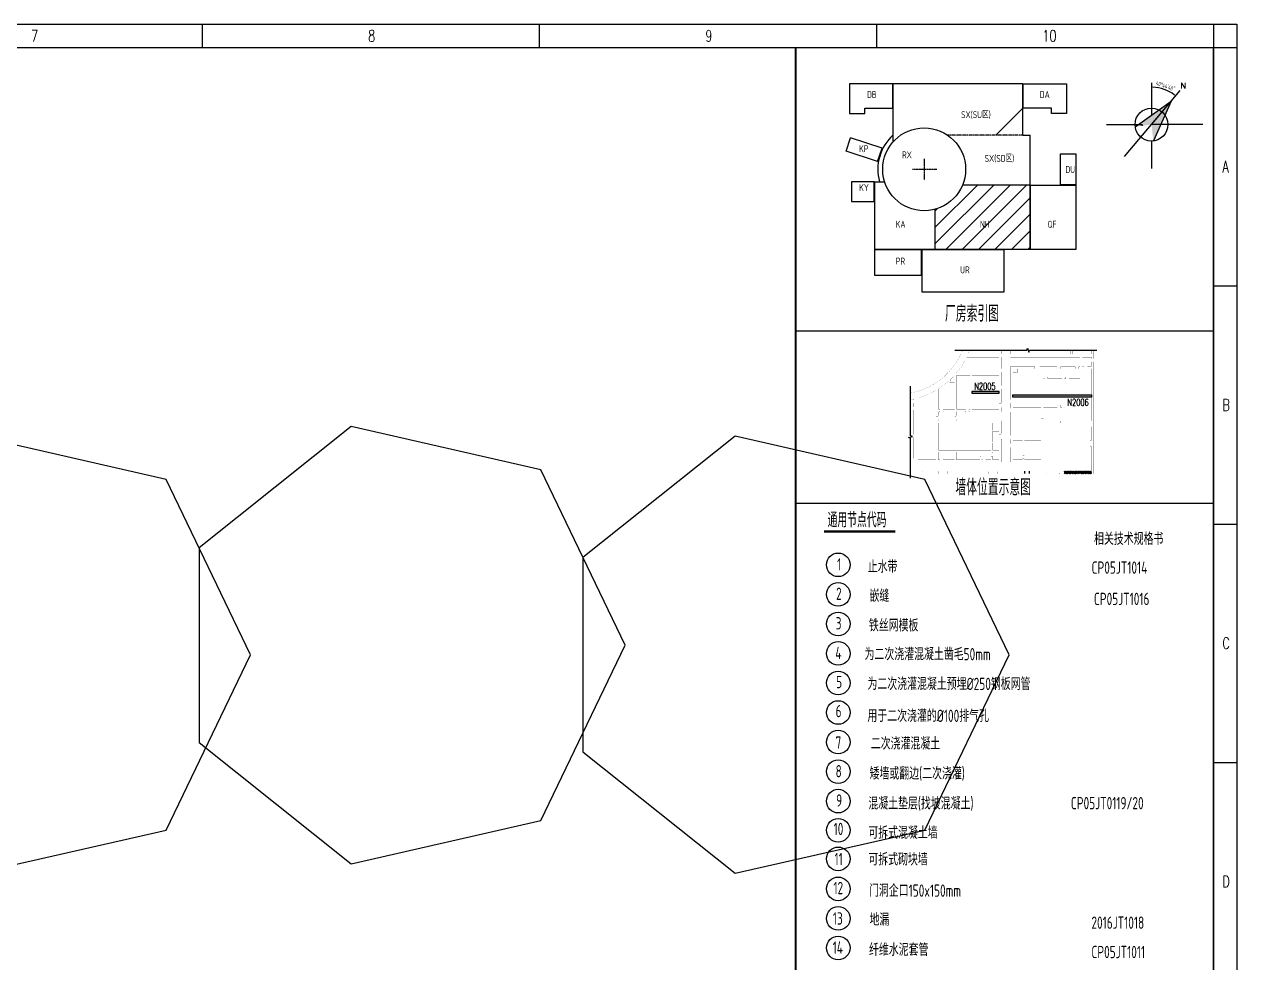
# Model space of a CAD drawing. Extents: x 289831 to 452838, y -95136 to -72949.
# Drawn here: x 439782 to 452838, y -83053 to -72949 of the extents above; entities that cross this region are included whole.
import ezdxf
from ezdxf.enums import TextEntityAlignment as Align

# ---------------------------------------------------------------- set-up
doc = ezdxf.new("R2010")
doc.units = 0
doc.linetypes.add('CENTER', pattern=[50.8, 31.75, -6.35, 6.35, -6.35])
doc.layers.get('0').update_dxf_attribs({"linetype": 'CONTINUOUS'})
for name, color, linetype in [('B版云线202106', 2, 'CONTINUOUS'), ('C77(文本)', 7, 'CONTINUOUS'), ('DIM', 3, 'CONTINUOUS'), ('NHFVVP_CenterLine', 4, 'CONTINUOUS'), ('NHJTTK', 7, 'CONTINUOUS'), ('TEXT', 4, 'CONTINUOUS'), ('THIN', 3, 'CONTINUOUS'), ('wall', 7, 'CONTINUOUS'), ('中心线', 2, 'CENTER'), ('缩略图', 4, 'CONTINUOUS')]:
    doc.layers.add(name, color=color, linetype=linetype)
doc.styles.add('HZ', font='TXT.shx', dxfattribs={"width": 0.7, "bigfont": 'hz.shx'})
doc.styles.add('RH', font='romans.shx', dxfattribs={"width": 0.7, "bigfont": 'hz.shx'})
doc.styles.add('ROMANT', font='ROMANT.shx', dxfattribs={"width": 0.618, "height": 450, "bigfont": 'ochinese.shx'})
doc.styles.add('S1', font='tssdeng.shx', dxfattribs={"width": 0.7, "bigfont": 'tssdchn.shx'})
doc.styles.add('TSSD_Dimension', font='Tssdeng.shx', dxfattribs={"width": 0.7, "bigfont": 'tssdchn.shx'})
doc.styles.add('TSSD_Label', font='tssdeng.shx', dxfattribs={"width": 0.7, "bigfont": 'hztxt.shx'})

# ---------------------------------------------------------------- blocks, each defined once
blk = doc.blocks.new('tk1')
at = {"color": 4, "flags": 128}
for points in [[(45509, -541568), (82684, -541568)], [(71544, -541568), (71544, -541818)], [(75174, -541568), (75174, -541818)], [(78804, -541568), (78804, -541818)], [(82434, -541568), (82434, -541818)], [(82684, -541568), (82684, -562593)]]:
    blk.add_lwpolyline(points, dxfattribs=at)
blk.add_lwpolyline([(46134, -541818), (82432, -541818), (82432, -562343), (46134, -562343)], close=True)
at = {"flags": 128}
for points in [[(82434, -541818), (82684, -541818)], [(82434, -544383), (82684, -544383)], [(82434, -546949), (82684, -546949)], [(82434, -549515), (82684, -549515)]]:
    blk.add_lwpolyline(points, dxfattribs=at)
at = {"layer": 'C77(文本)', "color": 4}
for p in [(77932, -541818), (82432, -554137)]:
    blk.add_line(p, (82432, -541818), dxfattribs=at)
at = {"color": 0, "style": 'HZ', "width": 0.7}
for s, p in [('7', (69702, -541755)), ('8', (73332, -541755)), ('9', (76962, -541755)), ('10', (80592, -541755)), ('A', (82530, -543163)), ('B', (82530, -545729)), ('C', (82530, -548294)), ('D', (82530, -550860))]:
    blk.add_text(s, height=125, dxfattribs=at).set_placement(p)
blk = doc.blocks.new('slt')
at = {"layer": 'wall'}
h = blk.add_hatch(dxfattribs=at)
h.set_pattern_fill('JIS_STN_1E', color=6, scale=6.48, style=0)
h.set_pattern_definition([(45, (83181.353, -251063.5346), (-4.582052, 4.582052), []), (45, (83185.921, -251063.5346), (-4.582052, 4.582052), [6.48, -3.24])])
h.paths.add_polyline_path([(60981, -243685), (60689, -243685), (60689, -243711), (60981, -243711)])
for p, q in [((60261, -243685), (60261, -243711)), ((60310, -243685), (60310, -243711))]:
    blk.add_line(p, q, dxfattribs=at)
at = {"layer": 'wall', "const_width": 0.972}
for points in [[(59032, -242844, 0.25589), (59593, -242382)], [(59577, -242560, 0.036163), (59636, -242457)], [(59651, -242424, 0.013804), (59668, -242382)], [(59526, -242628, 0.022164), (59570, -242570, 0.022164)], [(59333, -242798, 0.045893), (59453, -242706)], [(59463, -242697, 0.019791), (59508, -242650)], [(59113, -242896, 0.064129), (59307, -242814)], [(59032, -242914, 0.009987), (59064, -242908)]]:
    blk.add_lwpolyline(points, format="xyb", dxfattribs=at)
for points in [[(59986, -242457), (59636, -242457)], [(59992, -242424), (59651, -242424)], [(59986, -242580), (59986, -242457)], [(59992, -242424), (59992, -242382)], [(60012, -242424), (60012, -242382)], [(60018, -242424), (60012, -242424)], [(60013, -242457), (60012, -242457)], [(60012, -242575), (60012, -242457)], [(60018, -242452), (60018, -242424)], [(60109, -242424), (60103, -242424)], [(60103, -242452), (60103, -242424)], [(60857, -242457), (60107, -242457)], [(60109, -242424), (60109, -242382)], [(60128, -242424), (60128, -242382)], [(60751, -242424), (60128, -242424)], [(60751, -242424), (60751, -242382)], [(60776, -242424), (60776, -242382)], [(60981, -242424), (60776, -242424)], [(60857, -242473), (60857, -242457)], [(60981, -242457), (60883, -242457)], [(60883, -242473), (60883, -242457)], [(60981, -242424), (60981, -242382)], [(60981, -242473), (60981, -242457)], [(61006, -242424), (61006, -242382)], [(61006, -242473), (61006, -242424)], [(59576, -242570), (59570, -242570)], [(59576, -242628), (59576, -242570)], [(59586, -242560), (59577, -242560)], [(59586, -242628), (59586, -242560)], [(59986, -242580), (60007, -242580)], [(60367, -242554), (60109, -242554)], [(60109, -242554), (60109, -242909)], [(60174, -242580), (60135, -242580)], [(60135, -242580), (60135, -242619)], [(60174, -242580), (60174, -242619), (60135, -242619)], [(60184, -242580), (60184, -242628), (60135, -242628)], [(60277, -242580), (60184, -242580)], [(60277, -242580), (60277, -242596)], [(60371, -242580), (60294, -242580)], [(60294, -242580), (60294, -242596)], [(60371, -242580), (60371, -242559)], [(60420, -242580), (60420, -242559)], [(60436, -242580), (60420, -242580)], [(60610, -242554), (60425, -242554)], [(60436, -242580), (60436, -242862)], [(60462, -242671), (60462, -242580)], [(60614, -242580), (60462, -242580)], [(60614, -242580), (60614, -242559)], [(60647, -242580), (60647, -242559)], [(60663, -242580), (60647, -242580)], [(60804, -242554), (60652, -242554)], [(60663, -242671), (60663, -242580)], [(60689, -242671), (60689, -242580)], [(60809, -242580), (60689, -242580)], [(60809, -242580), (60809, -242559)], [(60841, -242580), (60841, -242559)], [(60857, -242580), (60841, -242580)], [(60857, -242554), (60846, -242554)], [(60857, -242473), (60883, -242473)], [(60857, -242554), (60857, -242505)], [(60857, -242505), (60883, -242505)], [(60857, -242671), (60857, -242580)], [(60883, -242554), (60883, -242505)], [(60895, -242554), (60883, -242554)], [(60900, -242580), (60883, -242580)], [(60883, -242862), (60883, -242580)], [(60900, -242580), (60900, -242559)], [(60900, -242580), (60900, -242559)], [(60932, -242580), (60932, -242559)], [(60932, -242580), (60932, -242559)], [(60981, -242580), (60932, -242580)], [(60981, -242554), (60937, -242554)], [(60981, -242473), (61006, -242473)], [(60981, -242554), (60981, -242505)], [(60981, -242505), (61006, -242505)], [(60981, -242862), (60981, -242580)], [(61006, -243711), (61006, -242505)], [(59453, -242726), (59453, -242706)], [(59463, -242716), (59463, -242697)], [(59508, -242716), (59463, -242716)], [(59508, -242716), (59508, -242650)], [(59526, -242628), (59576, -242628)], [(59527, -242654), (59675, -242654)], [(59527, -242654), (59527, -243017)], [(59586, -242628), (59986, -242628)], [(59675, -243017), (59675, -242654)], [(59694, -242654), (59986, -242654)], [(59694, -242654), (59694, -242826)], [(59986, -242628), (59986, -242612)], [(59986, -242612), (60007, -242612)], [(59986, -242768), (59986, -242654)], [(60012, -242763), (60012, -242617)], [(60135, -242628), (60135, -242862)], [(60277, -242596), (60294, -242596)], [(60277, -242645), (60294, -242645)], [(60277, -242645), (60277, -242862)], [(60294, -242645), (60294, -242862)], [(60462, -242671), (60478, -242671)], [(60462, -242862), (60462, -242687)], [(60462, -242687), (60478, -242687)], [(60478, -242687), (60478, -242671)], [(60511, -242671), (60663, -242671)], [(60511, -242687), (60511, -242671)], [(60511, -242687), (60663, -242687)], [(60663, -242862), (60663, -242687)], [(60689, -242671), (60705, -242671)], [(60689, -242862), (60689, -242687)], [(60689, -242687), (60705, -242687)], [(60705, -242687), (60705, -242671)], [(60738, -242671), (60857, -242671)], [(60738, -242687), (60738, -242671)], [(60738, -242687), (60857, -242687)], [(60857, -242862), (60857, -242687)], [(59307, -243092), (59307, -242814)], [(59333, -242798), (59333, -243017)], [(59508, -242726), (59453, -242726)], [(59508, -243017), (59508, -242726)], [(59694, -242826), (59986, -242826)], [(59694, -242846), (59694, -243017)], [(59694, -242846), (59986, -242846)], [(59986, -242768), (60007, -242768)], [(59986, -242826), (59986, -242800)], [(59986, -242800), (60007, -242800)], [(59986, -242959), (59986, -242846)], [(60012, -242954), (60012, -242805)], [(59064, -242918), (59064, -242908)], [(59064, -242918), (59113, -242918)], [(59064, -242993), (59064, -242951)], [(59064, -242951), (59113, -242951)], [(59113, -242918), (59113, -242896)], [(59113, -243140), (59113, -242951)], [(59986, -242959), (60007, -242959)], [(60109, -242951), (60109, -243006)], [(60135, -242914), (60114, -242914)], [(60135, -242946), (60114, -242946)], [(60277, -242862), (60135, -242862)], [(60436, -242888), (60135, -242888)], [(60135, -242888), (60135, -242914)], [(60135, -242946), (60135, -242972)], [(60135, -242972), (60436, -242972)], [(60436, -242862), (60294, -242862)], [(60436, -242888), (60436, -242899)], [(60436, -242941), (60436, -242972)], [(60462, -242904), (60441, -242904)], [(60462, -242936), (60441, -242936)], [(60663, -242862), (60462, -242862)], [(60462, -242904), (60462, -242888)], [(60663, -242888), (60462, -242888)], [(60462, -242972), (60462, -242936)], [(60462, -242972), (60610, -242972)], [(60614, -242995), (60614, -242977)], [(60647, -242995), (60647, -242977)], [(60652, -242972), (60663, -242972)], [(60663, -242972), (60663, -242888)], [(60857, -242862), (60689, -242862)], [(60689, -243685), (60689, -242888)], [(60981, -242888), (60689, -242888)], [(60981, -242862), (60883, -242862)], [(60981, -243140), (60981, -242888)], [(59064, -242993), (59032, -242993)], [(59064, -243025), (59032, -243025)], [(59064, -243288), (59064, -243025)], [(59307, -243092), (59328, -243092)], [(59333, -243017), (59349, -243017)], [(59333, -243043), (59344, -243043)], [(59333, -243043), (59333, -243087)], [(59349, -243017), (59349, -243038)], [(59382, -243017), (59508, -243017)], [(59382, -243017), (59382, -243038)], [(59386, -243043), (59508, -243043)], [(59508, -243092), (59508, -243043)], [(59523, -243092), (59508, -243092)], [(59527, -243017), (59626, -243017)], [(59527, -243043), (59621, -243043)], [(59527, -243043), (59527, -243087)], [(59626, -243017), (59626, -243038)], [(59659, -243017), (59675, -243017)], [(59659, -243017), (59659, -243038)], [(59664, -243043), (60012, -243043)], [(59694, -243017), (59986, -243017)], [(59986, -243017), (59986, -242991)], [(59986, -242991), (60007, -242991)], [(60012, -243043), (60012, -242996)], [(60109, -243048), (60109, -243301)], [(60135, -243011), (60114, -243011)], [(60135, -243043), (60114, -243043)], [(60135, -242995), (60135, -243011)], [(60135, -242995), (60436, -242995)], [(60135, -243043), (60135, -243140)], [(60436, -242995), (60436, -243077)], [(60462, -243082), (60441, -243082)], [(60462, -243082), (60462, -242995)], [(60462, -242995), (60614, -242995)], [(60647, -242995), (60663, -242995)], [(60663, -243140), (60663, -242995)], [(59113, -243140), (59307, -243140)], [(59113, -243166), (59307, -243166)], [(59113, -243561), (59113, -243166)], [(59307, -243140), (59307, -243124)], [(59307, -243124), (59328, -243124)], [(59307, -243562), (59307, -243166)], [(59333, -243129), (59333, -243140)], [(59333, -243140), (59508, -243140)], [(59333, -243166), (59898, -243166)], [(59333, -243166), (59333, -243458)], [(59508, -243140), (59508, -243124)], [(59523, -243124), (59508, -243124)], [(59527, -243129), (59527, -243140)], [(59527, -243140), (60012, -243140)], [(59898, -243166), (59898, -243458)], [(59915, -243166), (59986, -243166)], [(59915, -243244), (59915, -243166)], [(59986, -243244), (59986, -243166)], [(60012, -243281), (60012, -243140)], [(60135, -243140), (60436, -243140)], [(60135, -243166), (60239, -243166)], [(60135, -243166), (60135, -243306)], [(60239, -243166), (60239, -243312)], [(60258, -243312), (60258, -243166)], [(60258, -243166), (60436, -243166)], [(60436, -243119), (60436, -243140)], [(60436, -243166), (60436, -243354)], [(60462, -243114), (60441, -243114)], [(60462, -243114), (60462, -243140)], [(60462, -243140), (60610, -243140)], [(60462, -243604), (60462, -243166)], [(60462, -243166), (60614, -243166)], [(60614, -243166), (60614, -243145)], [(60647, -243166), (60647, -243145)], [(60647, -243166), (60663, -243166)], [(60652, -243140), (60663, -243140)], [(60663, -243685), (60663, -243166)], [(60981, -243205), (60964, -243205), (60964, -243140), (60981, -243140)], [(60981, -243354), (60981, -243205)], [(59064, -243288), (59032, -243288)], [(59064, -243321), (59032, -243321)], [(59064, -243545), (59064, -243321)], [(59915, -243244), (59986, -243244)], [(59915, -243370), (59915, -243254)], [(59915, -243254), (59986, -243254)], [(59915, -243370), (59986, -243370)], [(59986, -243286), (59986, -243254)], [(59986, -243370), (59986, -243335)], [(60012, -243587), (60012, -243340)], [(60109, -243343), (60109, -243388)], [(60135, -243306), (60114, -243306)], [(60135, -243338), (60114, -243338)], [(60135, -243338), (60135, -243354)], [(60135, -243354), (60239, -243354)], [(60239, -243312), (60258, -243312)], [(60239, -243344), (60239, -243354)], [(60239, -243344), (60258, -243344)], [(60258, -243354), (60258, -243344)], [(60258, -243354), (60436, -243354)], [(60981, -243419), (60964, -243419), (60964, -243354), (60981, -243354)], [(59333, -243458), (59898, -243458)], [(59333, -243477), (59333, -243562)], [(59333, -243477), (59508, -243477)], [(59508, -243562), (59508, -243477)], [(59527, -243477), (59780, -243477)], [(59527, -243477), (59527, -243562)], [(59780, -243477), (59780, -243490)], [(59780, -243490), (59791, -243490)], [(59796, -243477), (59898, -243477)], [(59796, -243485), (59796, -243477)], [(59898, -243490), (59898, -243477)], [(59898, -243490), (59915, -243490)], [(59915, -243458), (59915, -243380)], [(59915, -243380), (59986, -243380)], [(59915, -243458), (59986, -243458)], [(59915, -243490), (59915, -243477)], [(59915, -243477), (59986, -243477)], [(59986, -243458), (59986, -243380)], [(59986, -243477), (59986, -243562)], [(60109, -243430), (60109, -243587)], [(60135, -243393), (60114, -243393)], [(60135, -243425), (60114, -243425)], [(60135, -243374), (60239, -243374)], [(60135, -243374), (60135, -243393)], [(60135, -243425), (60135, -243562)], [(60239, -243374), (60239, -243519)], [(60258, -243519), (60258, -243374)], [(60258, -243374), (60436, -243374)], [(60436, -243374), (60436, -243562)], [(60981, -243685), (60981, -243419)], [(59064, -243545), (59032, -243545)], [(59087, -243587), (59032, -243587)], [(59087, -243587), (59087, -243612)], [(59113, -243612), (59087, -243612)], [(59113, -243562), (59307, -243562)], [(59113, -243587), (59344, -243587)], [(59113, -243587), (59113, -243587)], [(59113, -243612), (59113, -243587)], [(59333, -243562), (59349, -243562)], [(59349, -243562), (59349, -243583)], [(59382, -243562), (59508, -243562)], [(59382, -243562), (59382, -243583)], [(59386, -243587), (59804, -243587)], [(59527, -243562), (59780, -243562)], [(59780, -243523), (59780, -243562)], [(59780, -243523), (59791, -243523)], [(59796, -243562), (59796, -243528)], [(59796, -243562), (59809, -243562)], [(59809, -243562), (59809, -243583)], [(59842, -243562), (59898, -243562)], [(59842, -243562), (59842, -243583)], [(59847, -243587), (60012, -243587)], [(59898, -243562), (59898, -243523)], [(59898, -243523), (59915, -243523)], [(59915, -243562), (59915, -243523)], [(59915, -243562), (59986, -243562)], [(60109, -243587), (60436, -243587)], [(60135, -243562), (60239, -243562)], [(60239, -243519), (60258, -243519)], [(60239, -243552), (60239, -243562)], [(60239, -243552), (60258, -243552)], [(60258, -243562), (60258, -243552)], [(60258, -243562), (60436, -243562)], [(60436, -243587), (60436, -243604)], [(60436, -243604), (60462, -243604)], [(59087, -243685), (59032, -243685)], [(59163, -243711), (59032, -243711)], [(59113, -243660), (59087, -243660)], [(59087, -243660), (59087, -243685)], [(59113, -243685), (59113, -243660)], [(59158, -243685), (59113, -243685)], [(59163, -243690), (59163, -243711)], [(59212, -243690), (59212, -243711)], [(59333, -243711), (59212, -243711)], [(59333, -243685), (59216, -243685)], [(59333, -243685), (59333, -243711)], [(59863, -243685), (59430, -243685)], [(59430, -243685), (59430, -243711)], [(59868, -243711), (59430, -243711)], [(59868, -243690), (59868, -243711)], [(59965, -243690), (59965, -243711)], [(60261, -243711), (59965, -243711)], [(60261, -243685), (59970, -243685)], [(60261, -243685), (60261, -243711)], [(60436, -243685), (60310, -243685)], [(60310, -243711), (60310, -243685)], [(60490, -243711), (60310, -243711)], [(60436, -243668), (60436, -243685)], [(60436, -243668), (60462, -243668)], [(60462, -243685), (60462, -243668)], [(60495, -243685), (60462, -243685)], [(60495, -243706), (60495, -243685)], [(60663, -243685), (60631, -243685)], [(60631, -243706), (60631, -243685)], [(61006, -243711), (60636, -243711)], [(60981, -243685), (60689, -243685)]]:
    blk.add_lwpolyline(points, dxfattribs=at)
at = {"layer": 'wall', "ltscale": 10, "const_width": 0.972}
for points in [[(60018, -242452), (60013, -242452), (60013, -242457)], [(60103, -242452), (60107, -242452), (60107, -242457)], [(60007, -242580), (60007, -242575), (60012, -242575)], [(60371, -242559), (60367, -242559), (60367, -242554)], [(60420, -242559), (60425, -242559), (60425, -242554)], [(60614, -242559), (60610, -242559), (60610, -242554)], [(60647, -242559), (60652, -242559), (60652, -242554)], [(60809, -242559), (60804, -242559), (60804, -242554)], [(60841, -242559), (60846, -242559), (60846, -242554)], [(60900, -242559), (60895, -242559), (60895, -242554)], [(60932, -242559), (60937, -242559), (60937, -242554)], [(60007, -242612), (60007, -242617), (60012, -242617)], [(60007, -242768), (60007, -242763), (60012, -242763)], [(60007, -242800), (60007, -242805), (60012, -242805)], [(60007, -242959), (60007, -242954), (60012, -242954)], [(60114, -242914), (60114, -242909), (60109, -242909)], [(60114, -242946), (60114, -242951), (60109, -242951)], [(60441, -242904), (60441, -242899), (60436, -242899)], [(60441, -242936), (60441, -242941), (60436, -242941)], [(60614, -242977), (60610, -242977), (60610, -242972)], [(60647, -242977), (60652, -242977), (60652, -242972)], [(59328, -243092), (59328, -243087), (59333, -243087)], [(59349, -243038), (59344, -243038), (59344, -243043)], [(59382, -243038), (59386, -243038), (59386, -243043)], [(59523, -243092), (59523, -243087), (59527, -243087)], [(59626, -243038), (59621, -243038), (59621, -243043)], [(59659, -243038), (59664, -243038), (59664, -243043)], [(60007, -242991), (60007, -242996), (60012, -242996)], [(60114, -243011), (60114, -243006), (60109, -243006)], [(60114, -243043), (60114, -243048), (60109, -243048)], [(60441, -243082), (60441, -243077), (60436, -243077)], [(59328, -243124), (59328, -243129), (59333, -243129)], [(59523, -243124), (59523, -243129), (59527, -243129)], [(60441, -243114), (60441, -243119), (60436, -243119)], [(60614, -243145), (60610, -243145), (60610, -243140)], [(60647, -243145), (60652, -243145), (60652, -243140)], [(60007, -243286), (59986, -243286)], [(59986, -243335), (60007, -243335)], [(60007, -243286), (60007, -243281), (60012, -243281)], [(60007, -243335), (60007, -243340), (60012, -243340)], [(60114, -243306), (60114, -243301), (60109, -243301)], [(60114, -243338), (60114, -243343), (60109, -243343)], [(59791, -243490), (59791, -243485), (59796, -243485)], [(60114, -243393), (60114, -243388), (60109, -243388)], [(60114, -243425), (60114, -243430), (60109, -243430)], [(59349, -243583), (59344, -243583), (59344, -243587)], [(59382, -243583), (59386, -243583), (59386, -243587)], [(59791, -243523), (59791, -243528), (59796, -243528)], [(59809, -243583), (59804, -243583), (59804, -243587)], [(59842, -243583), (59847, -243583), (59847, -243587)], [(59163, -243690), (59158, -243690), (59158, -243685)], [(59212, -243690), (59216, -243690), (59216, -243685)], [(59868, -243690), (59863, -243690), (59863, -243685)], [(59965, -243690), (59970, -243690), (59970, -243685)], [(60495, -243706), (60490, -243706), (60490, -243711)], [(60631, -243706), (60636, -243706), (60636, -243711)]]:
    blk.add_lwpolyline(points, dxfattribs=at)
at = {"layer": 'wall'}
blk.add_arc((59576, -242570), 0.0162, 0, 90, dxfattribs=at)
blk = doc.blocks.new('_ClosedBlank')
at = {"color": 0}
blk.add_lwpolyline([(0, 0, 0, 0.658, 0), (-2.5, 0, 0.658, 0.658, 0)], format="xyseb", dxfattribs=at)
blk = doc.blocks.new('A$C5E8E3E41')
at = {"layer": 'DIM'}
blk.add_line((160, -2794), (1787, -851), dxfattribs=at)
blk.add_arc((0, -2986), 2685, 52.20852, 87.86565, dxfattribs=at)
at = {"layer": '缩略图'}
for p, q in [((0, 0), (0, -2316)), ((-1925, -5287), (2050, -536)), ((-3235, -2986), (-671, -2986)), ((3695, -2985), (0, -2986)), ((0, -4168), (0, -6137))]:
    blk.add_line(p, q, dxfattribs=at)
blk.add_lwpolyline([(-1172, -3135), (1408, -1304), (135, -4160)], dxfattribs=at)
blk.add_circle((0, -2986), 1181, dxfattribs=at)
blk.add_point((-669, -3033), dxfattribs=at)
blk.add_point((-669, -3033), dxfattribs=at)
for points in [[(0, -2986), (-1172, -3135), (1408, -1304)], [(135, -4160), (1408, -1304), (0, -2986)]]:
    blk.add_solid(points, dxfattribs=at)
at = {"layer": 'DIM', "xscale": 100, "yscale": 100, "zscale": 100}
for p, rotation in [((0, -301), 178.9328260940947), ((1723, -927), 321.1413489768363)]:
    blk.add_blockref('_ClosedBlank', p, dxfattribs=dict(at, rotation=rotation))
at = {"layer": 'DIM', "color": 7, "insert": (1004, -222), "char_height": 300, "attachment_point": 5, "rotation": 340.03709, "style": 'TSSD_Dimension'}
blk.add_mtext('\\A1;40°44\'40"', dxfattribs=at)
at = {"layer": '缩略图', "style": 'ROMANT'}
blk.add_text('N', height=400, dxfattribs=at).set_placement((2099, -395))
blk = doc.blocks.new('A$C3CC76250')
at = {"layer": 'TEXT', "lineweight": 30}
h = blk.add_hatch(dxfattribs=at)
h.set_pattern_fill('ANSI31', color=256, scale=3000, style=0)
h.set_pattern_definition([(45, (-770190, -402651), (-6735.19, 6735.19), [])])
h.paths.add_polyline_path([(1880, 0), (1880, -2491, -0.375525), (4213, -2205), (7459, -2205), (7459, 0)])
h.paths.add_polyline_path([(4731, -1679), (4731, -1022), (6141, -1022), (6141, -1679)], flags=24)
h = blk.add_hatch(dxfattribs=at)
h.set_pattern_fill('ANSI31', color=5, scale=4000, style=0)
h.set_pattern_definition([(45, (-510316.34, 2095162.27), (-353.55339, 353.55339), [])])
h.paths.add_polyline_path([(7781, -4361), (4861, -4361, -0.231141), (3690, -5401), (3690, -7140), (7781, -7140)])
h.paths.add_polyline_path([(5553, -6236), (5965, -6236), (5965, -5872), (5553, -5872)], flags=24)
at = {"linetype": 'CENTER', "ltscale": 0.3}
blk.add_line((7459, -2205), (4213, -2205), dxfattribs=at)
at = {"layer": '中心线'}
for p, q in [((3210, -3227), (3210, -4134)), ((2709, -3682), (3757, -3682))]:
    blk.add_line(p, q, dxfattribs=at)
at = {"layer": '缩略图'}
for p, q in [((7459, 0), (1880, 0)), ((1880, -2491), (1880, 0)), ((7459, -2205), (7459, 0)), ((-152, -2905), (39, -2319)), ((1397, -2765), (39, -2319)), ((7459, -2205), (7781, -2205)), ((7781, -7140), (7781, -2205)), ((1202, -3349), (-152, -2905)), ((1202, -3349), (1397, -2765)), ((1068, -4221), (1068, -7140)), ((1068, -4221), (1509, -4221)), ((7781, -4361), (4861, -4361)), ((3690, -7140), (3690, -5401)), ((3690, -7140), (1068, -7140)), ((7781, -7140), (3690, -7140))]:
    blk.add_line(p, q, dxfattribs=at)
for points in [[(0, -1281), (651, -1281), (651, -1050), (1862, -1050), (1862, 0), (0, 0), (0, -1281)], [(9339, -1281), (8688, -1281), (8688, -1050), (7477, -1050), (7477, 0), (9339, 0), (9339, -1281)], [(1068, -7147), (1068, -8239), (3097, -8239), (3097, -7147), (1068, -7147)]]:
    blk.add_lwpolyline(points, dxfattribs=at)
for points in [[(9083, -4354), (9083, -3017), (9748, -3017), (9748, -4354)], [(1057, -4221), (77, -4221), (77, -5061), (1057, -5061)], [(7788, -4361), (9748, -4361), (9748, -7140), (7788, -7140)], [(3105, -8953), (6654, -8953), (6654, -7147), (3105, -7147)]]:
    blk.add_lwpolyline(points, close=True, dxfattribs=at)
blk.add_circle((3210, -3682), 1785, dxfattribs=at)
blk.add_arc((3210, -3682), 1995, 131.8145, 195.6747, dxfattribs=at)
at = {"layer": 'TEXT', "color": 7, "lineweight": 30, "xscale": 0.6000000000000001, "yscale": 0.6000000000000001, "zscale": 0.6000000000000001}
blk.add_blockref('A$C5E8E3E41', (13001, 36), dxfattribs=at)
at = {"color": 0, "linetype": 'ByBlock', "style": 'TSSD_Label', "width": 0.7}
for s, p in [('DB', (748, -610)), ('DA', (8191, -610)), ('KP', (411, -2945)), ('RX', (2258, -3207)), ('DU', (9291, -3840)), ('KY', (411, -4620)), ('KA', (1987, -6198)), ('NH', (5613, -6198)), ('QF', (8525, -6198)), ('PR', (1987, -7785)), ('UR', (4761, -8162))]:
    blk.add_text(s, height=300, dxfattribs=at).set_placement(p)
at = {"linetype": 'ByBlock', "style": 'TSSD_Label', "width": 0.7}
for s, p in [('SX(SU区)', (4801, -1479)), ('SX(SD区)', (5813, -3361))]:
    blk.add_text(s, height=300, dxfattribs=at).set_placement(p)
blk = doc.blocks.new('A$C4f303797')
at = {"layer": 'TEXT', "color": 7, "lineweight": 30, "xscale": 0.5, "yscale": 0.5, "zscale": 0.5}
blk.add_blockref('A$C3CC76250', (76, 4477), dxfattribs=at)
at = {"layer": 'C77(文本)', "color": 0, "style": 'S1', "width": 0.7}
blk.add_text('厂房索引图', height=350, dxfattribs=at).set_placement((2130, -751), align=Align.BOTTOM_LEFT)
blk = doc.blocks.new('A$Cc6a5050b')
at = {"layer": 'NHFVVP_CenterLine', "ltscale": 10}
blk.add_blockref('A$C4f303797', (-7851, -5335), dxfattribs=at)

msp = doc.modelspace()

# ---------------------------------------------------------------- hatches: boundary and pattern name
at = {"layer": 'B版云线202106'}
h = msp.add_hatch(color=256, dxfattribs=at)
h.dxf.hatch_style = 1
h.paths.add_polyline_path([(449987, -76921), (450278, -76921), (450278, -76902), (449987, -76902)])
h.paths.add_polyline_path([(450427, -76938), (451273, -76938), (451273, -76963), (450427, -76963)])

# ---------------------------------------------------------------- linework, layer by layer
for points in [[(415663, -72949), (452838, -72949), (452838, -93974), (415663, -93974)], [(446253, -79634), (445344, -77746), (443302, -77280), (441664, -78586), (441664, -80681), (443302, -81987), (445344, -81521)], [(442219, -79737), (441310, -77850), (439268, -77384), (437630, -78690), (437630, -80784), (439268, -82090), (441310, -81624)], [(450387, -79737), (449478, -77850), (447436, -77384), (445798, -78690), (445798, -80784), (447436, -82090), (449478, -81624)]]:
    msp.add_lwpolyline(points, close=True)
at = {"layer": 'C77(文本)', "const_width": 23.9}
msp.add_lwpolyline([(448395, -78411), (449161, -78411)], dxfattribs=at)
at = {"layer": 'C77(文本)', "color": 4}
for centre in [(448547, -78769), (448547, -79087), (448547, -79405), (448547, -79723), (448547, -80041), (448547, -80359), (448547, -80677), (448547, -80995), (448547, -81313), (448547, -81627), (448547, -81935), (448547, -82258), (448547, -82576), (448547, -82894)]:
    msp.add_circle(centre, 127, dxfattribs=at)
at = {"layer": 'NHJTTK', "ltscale": 0.01}
for points in [[(449987, -76921), (450278, -76921), (450278, -76902), (449987, -76902)], [(450427, -76938), (451273, -76938), (451273, -76963), (450427, -76963)]]:
    msp.add_lwpolyline(points, close=True, dxfattribs=at)
at = {"layer": 'THIN', "ltscale": 0.01}
for points in [[(449804, -76458), (450579, -76458), (450586, -76436), (450598, -76480), (450605, -76458), (451332, -76458)], [(449324, -77835), (449324, -77406), (449302, -77399), (449346, -77387), (449324, -77380), (449324, -76844)]]:
    msp.add_lwpolyline(points, dxfattribs=at)
at = {"layer": '缩略图'}
for p, q in [((448088, -76250), (452588, -76250)), ((448088, -78106), (452588, -78106))]:
    msp.add_line(p, q, dxfattribs=at)
at = {"layer": '缩略图', "const_width": 20}
msp.add_lwpolyline([(452588, -87586), (448088, -87586), (448088, -73199)], dxfattribs=at)

# ---------------------------------------------------------------- block references
at = {"layer": 'B版云线202106'}
msp.add_blockref('tk1', (370154, 468619), dxfattribs=at)
at = {"layer": 'B版云线202106', "xscale": 0.5, "yscale": 0.5, "zscale": 0.5}
msp.add_blockref('A$Cc6a5050b', (452557, -73161), dxfattribs=at)
at = {"layer": 'NHJTTK'}
msp.add_blockref('slt', (390293, 165924), dxfattribs=at)

# ---------------------------------------------------------------- texts
at = {"layer": 'C77(文本)', "color": 0, "style": 'S1', "width": 0.7}
msp.add_text('墙体位置示意图', height=175, dxfattribs=at).set_placement((449808, -78074), align=Align.BOTTOM_LEFT)
at = {"layer": 'C77(文本)', "style": 'S1', "width": 0.7}
msp.add_text('通用节点代码', height=159, dxfattribs=at).set_placement((448432, -78365))
at = {"layer": 'C77(文本)', "color": 4, "style": 'S1', "width": 0.7}
for s, height, p in [('相关技术规格书', 132.5, (451301, -78555)), ('1', 132, (448535, -78831)), ('止水带', 132.5, (448865, -78854)), ('CP05JT1014', 132.5, (451275, -78865)), ('2', 132, (448524, -79146)), ('嵌缝', 132.5, (448883, -79168)), ('CP05JT1016', 132.5, (451300, -79202)), ('3', 132, (448520, -79464)), ('铁丝网模板', 132.5, (448877, -79487)), ('4', 132, (448516, -79783)), (' 为二次浇灌混凝土凿毛50mm', 132.5, (448774, -79797)), ('5', 132, (448524, -80097)), ('为二次浇灌混凝土预埋%%C250钢板网管', 132.5, (448862, -80117)), ('6', 132, (448519, -80410)), ('用于二次浇灌的%%c100排气孔', 132.5, (448861, -80461)), ('7', 132, (448518, -80748)), ('二次浇灌混凝土', 132.5, (448898, -80759)), ('8', 132, (448518, -81057)), ('矮墙或翻边(二次浇灌)', 132.5, (448884, -81081)), ('9', 132, (448524, -81372)), ('混凝土垫层(找坡混凝土)', 132.5, (448871, -81404)), ('CP05JT0119/20', 132.5, (451052, -81401)), ('10', 132.5, (448497, -81679)), ('可拆式混凝土墙', 132.5, (448871, -81719)), ('可拆式砌块墙', 132.5, (448871, -82006)), ('11', 132.5, (448507, -82003)), ('12', 132.5, (448495, -82315)), ('门洞企口150x150mm', 132.5, (448878, -82343)), ('13', 132.5, (448489, -82643)), ('地漏', 132.5, (448884, -82654)), ('2016JT1018', 132.5, (451273, -82688)), ('14', 132.5, (448487, -82956)), ('纤维水泥套管', 132.5, (448878, -82979)), ('CP05JT1011', 132.5, (451273, -83004))]:
    msp.add_text(s, height=height, dxfattribs=at).set_placement(p)
at = {"layer": 'TEXT', "color": 6, "style": 'RH', "width": 0.7}
for s, p in [('N2005', (450012, -76886)), ('N2006', (451015, -77056))]:
    msp.add_text(s, height=75, dxfattribs=at).set_placement(p)

doc.saveas('drawing.dxf')
